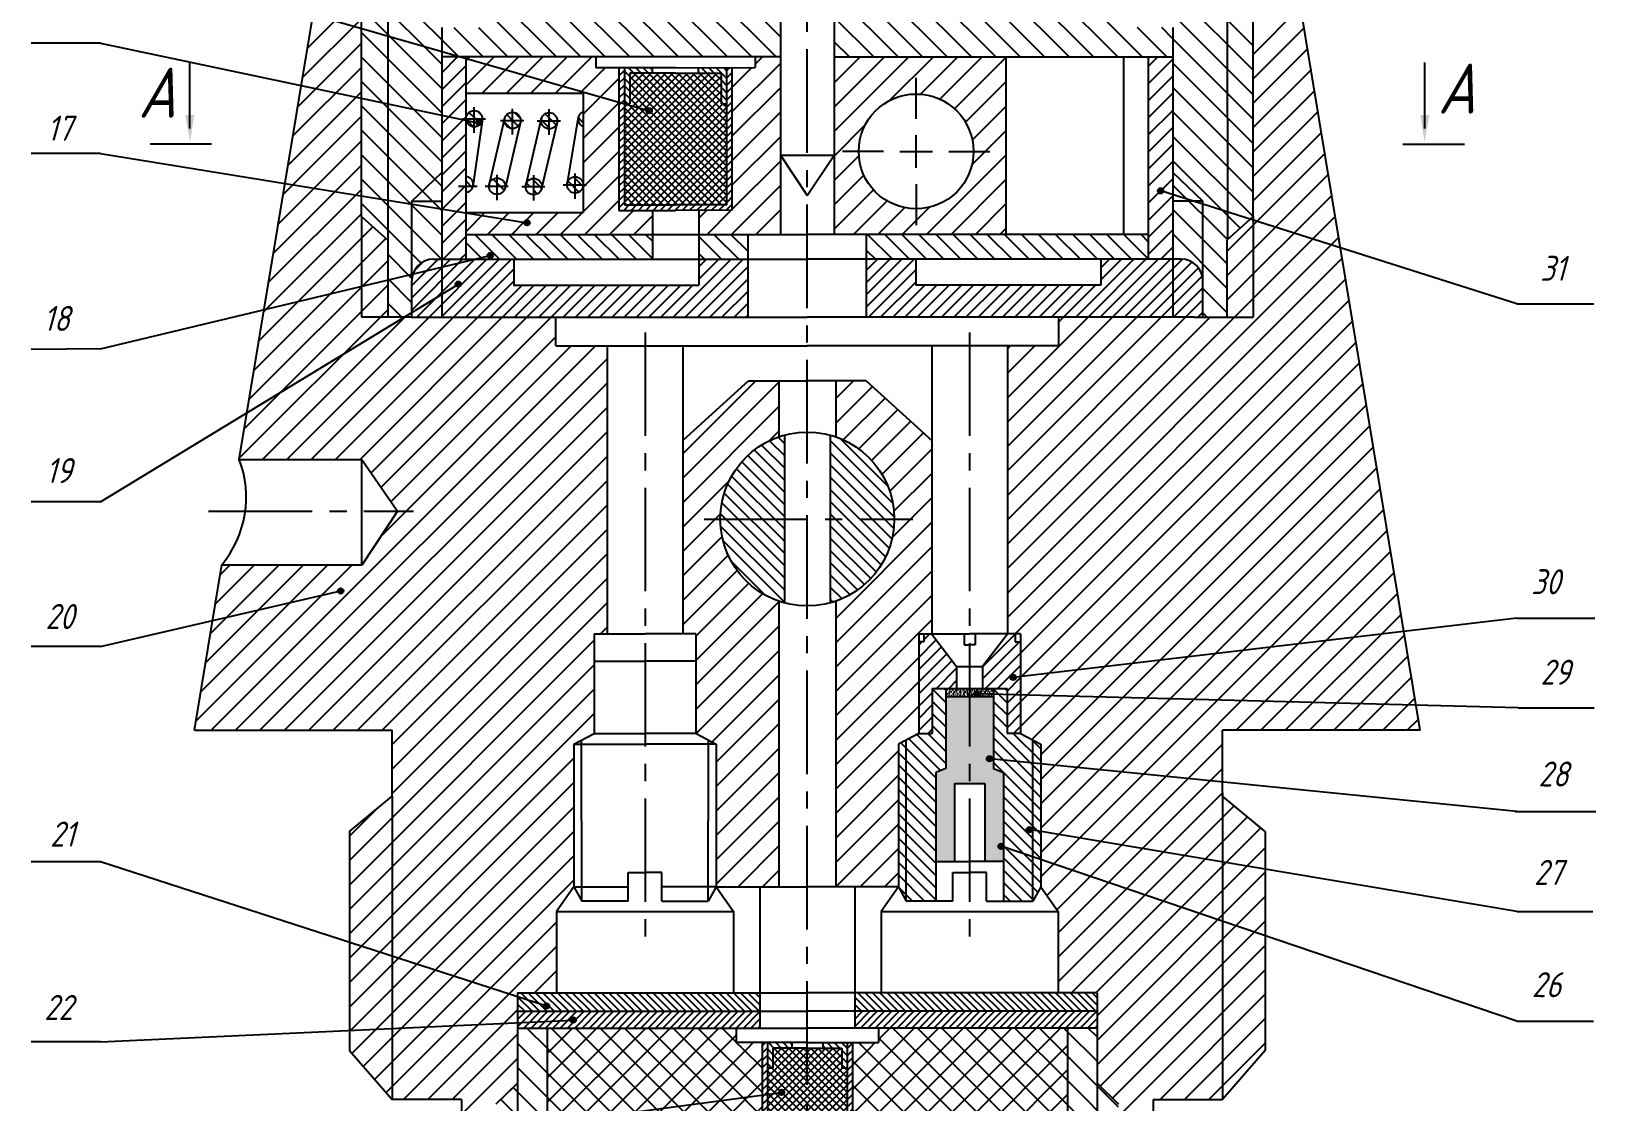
# Model space of a CAD drawing. Extents: x 8551 to 12754, y 3586 to 4451.
# Drawn here: x 8790.4 to 9078.2, y 3779.7 to 3976.6 of the extents above; entities that cross this region are included whole.
import ezdxf

# ---------------------------------------------------------------- set-up
doc = ezdxf.new("R2010")
doc.units = 0
doc.linetypes.add('CENTER2', pattern=[28.575, 19.05, -3.175, 3.175, -3.175])
doc.linetypes.add('HIDDEN2', pattern=[4.7625, 3.175, -1.5875])
for name, color, linetype in [('DUONGTAM', 3, 'CENTER2'), ('KHUAT', 2, 'HIDDEN2'), ('KICHTHUOC', 4, 'CONTINUOUS'), ('LIENDAM', 7, 'CONTINUOUS'), ('LIENMANH', 1, 'CONTINUOUS'), ('MATCAT', 5, 'CONTINUOUS'), ('NHAM_BE_MAT', 4, 'CONTINUOUS'), ('TEXT', 6, 'CONTINUOUS')]:
    doc.layers.add(name, color=color, linetype=linetype)
doc.styles.add('CKT', font='Vnsimple.shx', dxfattribs={"width": 0.8, "height": 5})
pattern_1 = [(135, (8551.2714, 3598.2263), (-0.6735192, -0.6735192), [])]
pattern_2 = [(45, (8551.2714, 3598.2263), (-0.6735192, 0.6735192), [])]
pattern_3 = [(45, (8551.2714, 3598.2263), (-0.6735192, 0.6735192), []), (135, (8551.2714, 3598.2263), (-0.6735192, -0.6735192), [])]
pattern_4 = [(45, (8551.2714, 3598.2263), (-1.122532, 1.122532), [])]
pattern_5 = [(135, (8551.2714, 3598.2263), (-2.245064, -2.245064), [])]
pattern_6 = [(135, (8551.2714, 3598.2263), (-1.122532, -1.122532), [])]

msp = doc.modelspace()

# ---------------------------------------------------------------- hatches: boundary and pattern name
at = {"layer": 'KHUAT', "linetype": 'ByBlock'}
h = msp.add_hatch(dxfattribs=at)
h.set_pattern_fill('ANSI31', color=3, scale=0.3, angle=90, style=0)
h.set_pattern_definition(pattern_1)
h.paths.add_polyline_path([(8924.44, 3799.72), (8879.87, 3799.72), (8879.87, 3796.33), (8924.44, 3796.33)])
h.paths.add_polyline_path([(8986.5, 3799.72), (8941.93, 3799.72), (8941.93, 3796.33), (8986.5, 3796.33)])
at = {"layer": 'KHUAT'}
h = msp.add_hatch(dxfattribs=at)
h.set_pattern_fill('ANSI31', color=256, scale=0.3, style=0)
h.set_pattern_definition(pattern_2)
h.paths.add_polyline_path([(8924.44, 3796.33), (8879.87, 3796.33), (8879.87, 3793.26), (8924.44, 3793.26)])
h.paths.add_polyline_path([(8986.5, 3796.33), (8941.93, 3796.33), (8941.93, 3793.26), (8986.5, 3793.26)])
at = {"layer": 'KHUAT', "linetype": 'ByBlock'}
h = msp.add_hatch(dxfattribs=at)
h.set_pattern_fill('ANSI37', color=4, style=0)
h.set_pattern_definition([(45, (8551.2714, 3598.2263), (-2.245064, 2.245064), []), (135, (8551.2714, 3598.2263), (-2.245064, -2.245064), [])])
h.paths.add_polyline_path([(8933.18, 3664.59), (8981.05, 3664.59), (8981.05, 3793.26), (8946.27, 3793.26), (8946.27, 3789.57), (8941.52, 3789.57), (8941.52, 3766.44), (8933.18, 3766.44)])
h.paths.add_polyline_path([(8933.18, 3766.44), (8924.85, 3766.44), (8924.85, 3789.57), (8920.1, 3789.57), (8920.1, 3793.26), (8885.32, 3793.26), (8885.32, 3664.59), (8933.18, 3664.59)])
at = {"layer": 'KICHTHUOC'}
h = msp.add_hatch(dxfattribs=at)
h.set_pattern_fill('ANSI31', color=256, scale=0.5, angle=90, style=0)
h.set_pattern_definition(pattern_6)
h.paths.add_polyline_path([(8937.41, 3902.32), (8937.41, 3886.89), (8949.18, 3886.89, 0.337886)])
h.paths.add_polyline_path([(8949.18, 3886.89), (8937.41, 3886.89), (8937.41, 3871.46, 0.337886)])
h.paths.add_polyline_path([(8928.96, 3886.89), (8917.18, 3886.89, 0.337886), (8928.96, 3871.46)])
h.paths.add_polyline_path([(8928.96, 3902.32, 0.337886), (8917.18, 3886.89), (8928.96, 3886.89)])
at = {"layer": 'LIENDAM'}
h = msp.add_hatch(dxfattribs=at)
h.set_pattern_fill('ANSI31', color=5, style=0)
h.set_pattern_definition([(45, (8551.2714, 3598.2263), (-2.245064, 2.245064), [])])
h.paths.add_polyline_path([(8904.68, 3943.67), (8898.54, 3943.67), (8898.54, 3963.55), (8870.4, 3971.51), (8870.4, 3965.22), (8891.97, 3965.22), (8891.97, 3943.28), (8870.4, 3943.28), (8870.4, 3943.12), (8881.13, 3941.45, -0.925633), (8882.12, 3941.38, -1.080342), (8881.13, 3941.45), (8870.4, 3943.12), (8870.4, 3939.24), (8904.68, 3939.24)])
h.paths.add_polyline_path([(8894.28, 3971.9), (8870.4, 3971.9), (8870.4, 3971.51), (8898.54, 3963.55), (8898.54, 3969.9), (8894.28, 3969.9)])
h.paths.add_polyline_path([(8928.23, 3971.9), (8923.58, 3971.9), (8923.58, 3969.93), (8919.38, 3969.93), (8919.38, 3943.69), (8913.24, 3943.68), (8913.24, 3939.24), (8928.23, 3939.24)])
h = msp.add_hatch(dxfattribs=at)
h.set_pattern_fill('ANSI31', color=5, scale=0.3, style=0)
h.set_pattern_definition(pattern_2)
h.paths.add_polyline_path([(8919.38, 3969.93), (8918.38, 3969.92), (8918.38, 3944.69), (8908.96, 3944.67), (8899.54, 3944.67), (8899.54, 3963.27), (8898.54, 3963.55), (8898.54, 3943.67), (8908.96, 3943.67), (8919.38, 3943.69)])
h.paths.add_polyline_path([(8898.54, 3963.55), (8899.54, 3963.27), (8899.54, 3969.9), (8898.54, 3969.9)], flags=17)
h = msp.add_hatch(dxfattribs=at)
h.set_pattern_fill('ANSI31', color=5, scale=0.3, angle=90, style=0)
h.set_pattern_definition(pattern_1)
h.paths.add_polyline_path([(8904.73, 3969.9), (8899.54, 3969.9), (8899.54, 3963.27), (8900.54, 3963.27), (8900.54, 3968.9), (8904.73, 3968.9)])
h.paths.add_polyline_path([(8918.38, 3969.92), (8913.16, 3969.91), (8913.16, 3968.91), (8917.38, 3968.92), (8917.38, 3963.27), (8918.38, 3963.27)])
h = msp.add_hatch(dxfattribs=at)
h.set_pattern_fill('ANSI37', color=3, scale=0.3, style=0)
h.set_pattern_definition(pattern_3)
h.paths.add_polyline_path([(8918.38, 3963.27), (8917.38, 3963.27), (8917.38, 3968.92), (8908.93, 3968.9), (8900.54, 3968.9), (8900.54, 3963.27), (8899.54, 3963.27), (8903.62, 3962.11, -0.870807), (8904.6, 3961.98, -1), (8903.6, 3961.98, -0.069057), (8903.62, 3962.11), (8899.54, 3963.27), (8899.54, 3944.67), (8908.96, 3944.67), (8918.38, 3944.69)])
for points in [[(8873.3, 3959.82, 1), (8872.3, 3959.82, 1)], [(8904.6, 3961.98, 1), (8903.6, 3961.98, 1)], [(8998.7, 3947.26, 1), (8997.7, 3947.26, 1)], [(8882.12, 3941.38, 1), (8881.12, 3941.38, 1)], [(8875.37, 3935.38, 1), (8874.37, 3935.38, 1)], [(8869.49, 3930.1, 1), (8868.49, 3930.1, 1)], [(8847.84, 3873.65, 1), (8846.84, 3873.65, 1)], [(8971.57, 3857.74, 1), (8970.57, 3857.74, 1)], [(8964.87, 3854.74, 1), (8963.87, 3854.74, 1)], [(8967.19, 3842.78, 1), (8966.19, 3842.78, 1)], [(8974.52, 3829.75, 1), (8973.52, 3829.75, 1)], [(8969.33, 3826.68, 1), (8968.33, 3826.68, 1)], [(8885.72, 3797.32, 1), (8884.72, 3797.32, 1)], [(8890.61, 3794.73, 1), (8889.61, 3794.73, 1)], [(8928.94, 3781.42, 1), (8927.94, 3781.42, 1)]]:
    msp.add_hatch(color=6, dxfattribs=at).paths.add_polyline_path(points)
h = msp.add_hatch(dxfattribs=at)
h.set_pattern_fill('ANSI31', color=5, scale=0.4, angle=90, style=0)
h.set_pattern_definition([(135, (8551.2714, 3598.2263), (-0.8980256, -0.8980256), [])])
h.paths.add_polyline_path([(8870.4, 3949.92), (8870.4, 3948.13), (8871.69, 3948.13, 0.437421)])
h.paths.add_polyline_path([(8871.69, 3948.13), (8870.4, 3948.13), (8870.4, 3946.94, 0.323136)])
h = msp.add_hatch(color=3, dxfattribs=at)
h.paths.add_polyline_path([(8956.8, 3840.25), (8956.8, 3823.87), (8960.24, 3823.87), (8960.24, 3838.21), (8963.04, 3838.21), (8963.04, 3854.24), (8958.66, 3854.24), (8958.66, 3848.29), (8958.66, 3840.98)])
h.paths.add_polyline_path([(8963.04, 3854.24), (8963.04, 3838.21), (8965.85, 3838.21), (8965.85, 3823.87), (8969.29, 3823.87), (8969.29, 3840.25), (8967.43, 3840.98), (8967.43, 3848.29), (8967.43, 3854.24)])
h = msp.add_hatch(dxfattribs=at)
h.set_pattern_fill('AR-SAND', color=256, scale=0.01, angle=90, style=0)
h.set_pattern_definition([(127.5, (8551.27137, 3598.2263), (-0.48941324, -0.0160003), [0, -0.38608, 0, -0.4318, 0, -0.41275]), (97.5, (8551.2714, 3598.2263), (-0.7168251, 0.4495233), [0, -0.20828, 0, -0.34798, 0, -0.13335]), (57.5, (8551.27137, 3597.9139), (-0.0014372, 0.79099237), [0, -0.127, 0, -0.4572, 0, -0.5969]), (47.5, (8551.2714, 3597.9139), (-0.2229293, 0.76355645), [0, -0.0635, 0, -0.29972, 0, -0.3429])])
h.paths.add_polyline_path([(8963.04, 3854.24), (8963.04, 3855.74), (8960.66, 3855.74), (8958.66, 3855.74), (8958.66, 3854.24)])
h.paths.add_polyline_path([(8963.04, 3854.24), (8967.43, 3854.24), (8967.43, 3855.74), (8963.04, 3855.74)])
h = msp.add_hatch(dxfattribs=at)
h.set_pattern_fill('ANSI31', color=3, angle=90, style=0)
h.set_pattern_definition(pattern_5)
h.paths.add_polyline_path([(8875.91, 3731.33), (8879.87, 3729.31), (8879.87, 3654.42), (8885.32, 3654.42), (8885.32, 3793.26), (8879.87, 3793.26), (8879.87, 3783.09), (8875.91, 3779.27)])
h.paths.add_polyline_path([(8981.05, 3654.42), (8986.5, 3654.42), (8986.5, 3729.31), (8990.46, 3731.33), (8990.46, 3779.27), (8986.5, 3783.09), (8986.5, 3793.26), (8981.05, 3793.26)])
h = msp.add_hatch(dxfattribs=at)
h.set_pattern_fill('ANSI31', color=5, scale=0.3, style=0)
h.set_pattern_definition(pattern_2)
h.paths.add_polyline_path([(8925.85, 3781.08), (8924.85, 3780.95), (8924.85, 3766.44), (8933.18, 3766.44), (8933.18, 3767.44), (8925.85, 3767.44)])
h.paths.add_polyline_path([(8925.85, 3790.57), (8924.85, 3790.57), (8924.85, 3780.95), (8925.85, 3781.08)])
h.paths.add_polyline_path([(8941.52, 3790.57), (8940.52, 3790.57), (8940.52, 3767.44), (8933.18, 3767.44), (8933.18, 3766.44), (8941.52, 3766.44)])
h = msp.add_hatch(dxfattribs=at)
h.set_pattern_fill('ANSI31', color=5, scale=0.3, angle=90, style=0)
h.set_pattern_definition(pattern_1)
h.paths.add_polyline_path([(8940.52, 3790.57), (8936.01, 3790.57), (8936.01, 3789.57), (8939.52, 3789.57), (8939.52, 3785.91), (8940.52, 3785.91)])
h.paths.add_polyline_path([(8930.36, 3790.57), (8925.85, 3790.57), (8925.85, 3785.91), (8926.85, 3785.91), (8926.85, 3789.57), (8930.36, 3789.57)])
h = msp.add_hatch(dxfattribs=at)
h.set_pattern_fill('ANSI37', color=3, scale=0.3, style=0)
h.set_pattern_definition(pattern_3)
h.paths.add_polyline_path([(8940.52, 3785.91), (8939.52, 3785.91), (8939.52, 3789.57), (8933.18, 3789.57), (8933.18, 3767.44), (8940.52, 3767.44)])
h.paths.add_polyline_path([(8933.18, 3789.57), (8926.85, 3789.57), (8926.85, 3785.91), (8925.85, 3785.91), (8925.85, 3781.08), (8927.95, 3781.36, -1.067571), (8928.94, 3781.42, -0.936706), (8927.95, 3781.36), (8925.85, 3781.08), (8925.85, 3767.44), (8933.18, 3767.44)])
at = {"layer": 'MATCAT'}
h = msp.add_hatch(dxfattribs=at)
h.set_pattern_fill('ANSI31', color=256, angle=90, style=0)
h.set_pattern_definition(pattern_5)
h.paths.add_polyline_path([(8962.18, 4067.03), (8945.9, 4067.03), (8945.9, 3990.94), (8938.14, 3990.94), (8938.14, 3971.9), (9000.44, 3971.9), (9000.44, 3977.29), (8990.36, 3977.29), (8990.36, 3991), (8962.18, 3991)])
h.paths.add_polyline_path([(8920.46, 4067.03), (8904.18, 4067.03), (8904.18, 3991), (8876, 3991), (8876, 3977.29), (8865.93, 3977.29), (8865.93, 3971.9), (8928.23, 3971.9), (8928.23, 3990.94), (8920.46, 3990.94)])
h = msp.add_hatch(dxfattribs=at)
h.set_pattern_fill('ANSI31', color=3, scale=0.7, angle=8e-15, style=0)
h.paths.add_polyline_path([(8995.97, 3934.68), (9000.44, 3934.68), (9000.44, 3971.9), (8995.97, 3971.9)])
h.paths.add_polyline_path([(8865.93, 3943.93), (8870.4, 3943.2), (8870.4, 3960.25), (8865.93, 3961.19)])
h.paths.add_polyline_path([(8870.4, 3971.64), (8869.48, 3971.9), (8865.93, 3971.9), (8865.93, 3961.19), (8870.4, 3960.25)])
h.paths.add_polyline_path([(8865.93, 3934.68), (8870.4, 3934.68), (8870.4, 3943.2), (8865.93, 3943.93)])
h = msp.add_hatch(dxfattribs=at)
h.set_pattern_fill('ANSI31', color=256, scale=0.7, angle=90, style=0)
h.paths.add_polyline_path([(8944.08, 3939.24), (8944.08, 3934.68), (8995.97, 3934.68), (8995.97, 3939.24)])
h.paths.add_polyline_path([(8913.24, 3939.24), (8913.24, 3934.68), (8922.29, 3934.68), (8922.29, 3939.24)])
h.paths.add_polyline_path([(8870.4, 3939.24), (8870.4, 3934.68), (8871.95, 3934.68), (8874.38, 3935.26, -0.058903), (8874.37, 3935.38, -1), (8875.37, 3935.38, -0.888748), (8874.38, 3935.26), (8871.95, 3934.68), (8904.69, 3934.68), (8904.68, 3939.24)])
h = msp.add_hatch(dxfattribs=at)
h.set_pattern_fill('ANSI31', color=256, scale=0.5, style=0)
h.set_pattern_definition(pattern_4)
h.paths.add_polyline_path([(8953.68, 3847.45), (8956.16, 3847.45), (8956.16, 3855.74), (8960.66, 3855.74), (8960.66, 3859.74), (8956.06, 3865.74), (8954.64, 3865.74), (8954.64, 3864.28), (8953.68, 3864.28)])
h.paths.add_polyline_path([(8972.41, 3864.28), (8971.44, 3864.28), (8971.44, 3865.74), (8970.03, 3865.74), (8965.43, 3859.74), (8965.43, 3855.74), (8969.93, 3855.74), (8969.93, 3847.45), (8972.41, 3847.45)])
h = msp.add_hatch(dxfattribs=at)
h.set_pattern_fill('ANSI31', color=256, scale=0.5, angle=90, style=0)
h.set_pattern_definition(pattern_6)
h.paths.add_polyline_path([(8956.8, 3840.25), (8958.66, 3840.98), (8958.66, 3848.29), (8958.66, 3855.74), (8956.16, 3855.74), (8956.16, 3847.45), (8953.68, 3847.45), (8949.94, 3845.45), (8949.94, 3819.23), (8951.4, 3816.61), (8956.8, 3816.61)])
h.paths.add_polyline_path([(8976.14, 3845.45), (8972.41, 3847.45), (8969.93, 3847.45), (8969.93, 3855.74), (8967.43, 3855.74), (8967.43, 3848.29), (8967.43, 3840.98), (8969.29, 3840.25), (8969.29, 3816.61), (8974.68, 3816.61), (8976.14, 3819.23)])
at = {"layer": 'NHAM_BE_MAT'}
h = msp.add_hatch(dxfattribs=at)
h.set_pattern_fill('ANSI31', color=256, scale=0.5, style=0)
h.set_pattern_definition(pattern_4)
h.paths.add_polyline_path([(8922.29, 3934.68), (8913.24, 3934.68), (8913.24, 3929.91), (8879.19, 3929.91), (8879.19, 3934.68), (8865.93, 3934.68), (8865.93, 3934.64), (8865.89, 3934.68), (8864.42, 3934.68, 0.414214), (8860.42, 3930.68), (8860.42, 3924.04), (8869.73, 3924.03), (8881.68, 3924.15), (8881.57, 3924.03), (8922.29, 3924.02)])
h.paths.add_polyline_path([(9005.95, 3930.68, 0.414214), (9001.95, 3934.68), (8987.18, 3934.68), (8987.18, 3929.91), (8953.13, 3929.91), (8953.13, 3934.68), (8944.08, 3934.68), (8944.08, 3924.02), (9004.37, 3924.02), (9005.95, 3924.02)])

# ---------------------------------------------------------------- linework, layer by layer
at = {"layer": 'DUONGTAM'}
for p, q in [((8933.18, 3639.94), (8933.18, 4360.17)), ((8953.2, 3960.51), (8953.2, 3968.07)), ((8869.7, 3960.53), (8873.97, 3960.53)), ((8871.91, 3957.96), (8871.91, 3962.64)), ((8876.76, 3960.22), (8881.04, 3960.22)), ((8878.96, 3957.65), (8878.96, 3962.33)), ((8885.7, 3957.58), (8885.7, 3962.26)), ((8883.5, 3960.14), (8887.77, 3960.14)), ((8953.2, 3951.51), (8953.2, 3957.51)), ((8947.2, 3954.51), (8939.64, 3954.51)), ((8950.2, 3954.51), (8956.2, 3954.51)), ((8959.2, 3954.51), (8966.76, 3954.51)), ((8876.11, 3945.55), (8876.11, 3950.23)), ((8882.85, 3945.48), (8882.85, 3950.16)), ((8890.47, 3945.79), (8890.47, 3950.47)), ((8869.04, 3948.13), (8872.47, 3948.13)), ((8873.91, 3948.11), (8878.18, 3948.11)), ((8880.65, 3948.04), (8884.92, 3948.04)), ((8888.27, 3948.36), (8892.55, 3948.36)), ((8953.2, 3948.51), (8953.2, 3940.95)), ((8903.33, 3921.22), (8903.33, 3808.09)), ((8963.04, 3921.22), (8963.04, 3808.09)), ((8823.05, 3888.35), (8860.75, 3888.35)), ((8914.22, 3886.89), (8952.6, 3886.89))]:
    msp.add_line(p, q, dxfattribs=at)
at = {"layer": 'DUONGTAM', "color": 0, "linetype": 'ByBlock'}
for p, q in [((8962.04, 3865.74), (8962.04, 3863.74)), ((8964.04, 3865.74), (8964.04, 3863.74))]:
    msp.add_line(p, q, dxfattribs=at)
at = {"layer": 'KHUAT', "color": 0, "linetype": 'ByBlock'}
for centre, start, end in [((8864.42, 3930.68), 90, 180), ((9001.95, 3930.68), 0, 90)]:
    msp.add_arc(centre, 4, start, end, dxfattribs=at)
at = {"layer": 'KICHTHUOC', "color": 6}
msp.add_line((9063.71, 3794.5), (8968.83, 3826.68), dxfattribs=at)
at = {"layer": 'LIENDAM'}
for p, q in [((8928.23, 4032.68), (8928.23, 3939.24)), ((8938.14, 4032.68), (8938.14, 3939.24)), ((9019.38, 4008.19), (9045.87, 3848.02)), ((8828.69, 3897.85), (8845.18, 3997.31)), ((8851.15, 3942.56), (8851.15, 3990.76)), ((9015.22, 3942.56), (9015.22, 3990.76)), ((8865.93, 3977.29), (8865.93, 3934.68)), ((9000.44, 3977.29), (9000.44, 3934.68)), ((8928.23, 3971.9), (8865.93, 3971.9)), ((8870.4, 3934.68), (8870.4, 3971.9)), ((8894.28, 3971.9), (8894.28, 3969.9)), ((8895.08, 3971.9), (8895.08, 3971.9)), ((8923.58, 3971.9), (8923.58, 3969.93)), ((8938.14, 3971.9), (9000.44, 3971.9)), ((8969.73, 3971.78), (8969.73, 3939.24)), ((8995.97, 3934.68), (8995.97, 3971.9)), ((8908.93, 3969.9), (8894.28, 3969.9)), ((8898.54, 3969.9), (8898.54, 3943.67)), ((8899.54, 3969.9), (8899.54, 3944.67)), ((8900.54, 3968.9), (8900.54, 3963.27)), ((8908.93, 3968.9), (8900.54, 3968.9)), ((8904.73, 3968.9), (8904.73, 3969.9)), ((8908.93, 3969.9), (8923.58, 3969.93)), ((8908.93, 3968.9), (8917.38, 3968.92)), ((8913.16, 3968.91), (8913.16, 3969.91)), ((8917.38, 3969.92), (8917.38, 3969.93)), ((8917.38, 3963.27), (8917.38, 3968.92)), ((8918.38, 3944.69), (8918.38, 3969.93)), ((8919.38, 3943.69), (8919.38, 3969.93)), ((8870.5, 3965.22), (8891.97, 3965.22)), ((8891.97, 3965.22), (8891.97, 3943.28)), ((8899.54, 3963.27), (8900.54, 3963.27)), ((8917.38, 3963.27), (8918.38, 3963.27)), ((8873.4, 3960.53), (8871.68, 3948.08)), ((8877.5, 3960.56), (8874.65, 3948.46)), ((8884.24, 3960.49), (8881.39, 3948.39)), ((8891.06, 3960.8), (8888.97, 3948.36)), ((8880.42, 3959.87), (8877.57, 3947.77)), ((8887.16, 3959.8), (8884.31, 3947.7)), ((8821.27, 3955.85), (8812.31, 3955.85)), ((8823.59, 3955.85), (8812.31, 3955.85)), ((9042.77, 3955.85), (9054.06, 3955.85)), ((8928.23, 3953.8), (8933.18, 3946.41)), ((8928.23, 3953.8), (8938.14, 3953.8)), ((8933.18, 3946.41), (8938.14, 3953.8)), ((8860.45, 3945.33), (8865.93, 3950.65)), ((9005.92, 3945.33), (9000.44, 3950.65)), ((8860.45, 3945.33), (8865.93, 3945.33)), ((8870.42, 3943.28), (8891.97, 3943.28)), ((8898.54, 3943.67), (8908.96, 3943.67)), ((8899.54, 3944.67), (8908.96, 3944.67)), ((8900.04, 3943.67), (8900.04, 3943.66)), ((8904.68, 3943.67), (8904.69, 3934.68)), ((8918.38, 3944.69), (8908.96, 3944.67)), ((8919.38, 3943.69), (8908.96, 3943.67)), ((8913.24, 3943.68), (8913.24, 3929.91)), ((8917.88, 3943.69), (8917.88, 3943.68)), ((9005.92, 3945.33), (9000.44, 3945.33)), ((8851.15, 3942.56), (8855.99, 3938.21)), ((9015.22, 3942.56), (9010.38, 3938.21)), ((8855.99, 3938.21), (8855.99, 3924.04)), ((8870.4, 3939.24), (8933.18, 3939.24)), ((8922.29, 3924.02), (8922.29, 3939.24)), ((8995.97, 3939.24), (8933.18, 3939.24)), ((8944.08, 3924.02), (8944.08, 3939.24)), ((9010.38, 3938.21), (9010.38, 3924.04)), ((8864.42, 3934.68), (8933.18, 3934.68)), ((8879.19, 3934.68), (8879.19, 3929.91)), ((9001.95, 3934.68), (8933.18, 3934.68)), ((8953.13, 3934.68), (8953.13, 3929.91)), ((8987.18, 3934.68), (8987.18, 3929.91)), ((8860.42, 3924.04), (8860.42, 3930.68)), ((8879.14, 3929.91), (8913.24, 3929.91)), ((8905.2, 3929.91), (8905.2, 3929.9)), ((8987.18, 3929.91), (8953.13, 3929.91)), ((8961.17, 3929.91), (8961.17, 3929.9)), ((9005.95, 3924.04), (9005.95, 3930.68)), ((9063.71, 3926.47), (9077.88, 3926.47)), ((8860.42, 3924.04), (8851.15, 3924.04)), ((8860.42, 3924.04), (8933.18, 3924.02)), ((8886.9, 3918.75), (8886.9, 3924.02)), ((9004.37, 3924.02), (8933.18, 3924.02)), ((8979.47, 3918.75), (8979.47, 3924.02)), ((9004.37, 3924.02), (9015.22, 3924.05)), ((8886.9, 3918.75), (8933.18, 3918.75)), ((8896.36, 3918.75), (8896.36, 3865.7)), ((8910.29, 3918.75), (8910.29, 3865.7)), ((8979.47, 3918.75), (8933.18, 3918.75)), ((8956.08, 3918.75), (8956.08, 3865.7)), ((8970, 3918.75), (8970, 3865.7)), ((8922.34, 3912.31), (8910.29, 3901.35)), ((8922.34, 3912.31), (8933.18, 3912.31)), ((8927.96, 3912.31), (8927.96, 3902.02)), ((8944.03, 3912.31), (8933.18, 3912.31)), ((8938.41, 3912.25), (8938.41, 3902.02)), ((8944.03, 3912.31), (8956.08, 3901.35)), ((8928.96, 3902.32), (8928.96, 3871.46)), ((8937.41, 3902.32), (8937.41, 3871.46)), ((8828.69, 3897.85), (8851.25, 3897.85)), ((8851.25, 3897.85), (8857.82, 3888.35)), ((8851.25, 3878.4), (8851.25, 3897.85)), ((8857.82, 3888.35), (8851.25, 3878.4)), ((8820.42, 3848.02), (8825.47, 3878.47)), ((8851.25, 3878.4), (8825.46, 3878.4)), ((8927.96, 3871.77), (8927.96, 3819.23)), ((8938.41, 3871.77), (8938.41, 3819.23)), ((9063.71, 3868.66), (9078.07, 3868.66)), ((8893.96, 3865.74), (8893.96, 3847.45)), ((8893.96, 3865.74), (8903.33, 3865.74)), ((8912.69, 3865.74), (8903.33, 3865.74)), ((8912.69, 3865.74), (8912.69, 3847.39)), ((8953.68, 3865.74), (8963.04, 3865.74)), ((8953.68, 3865.74), (8953.68, 3847.45)), ((8954.64, 3865.74), (8954.64, 3864.28)), ((8956.08, 3865.7), (8960.66, 3859.74)), ((8972.41, 3865.74), (8963.04, 3865.74)), ((8970, 3865.7), (8965.43, 3859.74)), ((8971.44, 3865.74), (8971.44, 3864.28)), ((8972.41, 3865.74), (8972.41, 3847.45)), ((8954.64, 3864.28), (8953.68, 3864.28)), ((8962.04, 3863.74), (8963.04, 3863.74)), ((8964.04, 3863.74), (8963.04, 3863.74)), ((8971.44, 3864.28), (8972.41, 3864.28)), ((8893.96, 3860.74), (8903.33, 3860.74)), ((8912.69, 3860.74), (8903.33, 3860.74)), ((8960.66, 3859.74), (8965.43, 3859.74)), ((8960.66, 3859.74), (8960.66, 3855.74)), ((8965.43, 3859.74), (8965.43, 3855.74)), ((8956.16, 3855.74), (8956.16, 3847.45)), ((8956.16, 3855.74), (8960.66, 3855.74)), ((8958.66, 3855.74), (8958.66, 3848.29)), ((8958.66, 3854.24), (8967.43, 3854.24)), ((8960.66, 3855.74), (8969.93, 3855.74)), ((8967.43, 3855.74), (8967.43, 3848.29)), ((8969.93, 3855.74), (8969.93, 3847.45)), ((9063.99, 3852.18), (9077.97, 3852.18)), ((8820.42, 3848.02), (8856.8, 3848.02)), ((8856.8, 3835.91), (8856.8, 3848.02)), ((8958.66, 3848.29), (8958.66, 3840.98)), ((8967.43, 3848.29), (8967.43, 3840.98)), ((9045.94, 3848.02), (9009.56, 3848.02)), ((9009.56, 3835.91), (9009.56, 3848.02)), ((8890.23, 3845.45), (8893.96, 3847.45)), ((8890.23, 3845.45), (8890.23, 3819.23)), ((8890.23, 3845.45), (8903.33, 3845.45)), ((8893.96, 3847.45), (8903.33, 3847.45)), ((8893.96, 3845.45), (8893.96, 3845.35)), ((8912.75, 3847.45), (8903.33, 3847.45)), ((8916.43, 3845.45), (8903.33, 3845.45)), ((8912.69, 3845.45), (8912.69, 3845.35)), ((8912.75, 3847.45), (8916.43, 3845.45)), ((8916.43, 3845.45), (8916.43, 3819.23)), ((8953.68, 3847.45), (8949.94, 3845.45)), ((8949.94, 3845.45), (8949.94, 3819.23)), ((8953.68, 3847.45), (8956.16, 3847.45)), ((8972.41, 3847.45), (8969.93, 3847.45)), ((8972.41, 3847.45), (8976.14, 3845.45)), ((8976.14, 3845.45), (8976.14, 3819.23)), ((8958.66, 3840.98), (8956.8, 3840.25)), ((8956.8, 3840.25), (8956.8, 3816.61)), ((8967.43, 3840.98), (8969.29, 3840.25)), ((8969.29, 3840.25), (8969.29, 3816.61)), ((8960.24, 3838.21), (8960.24, 3823.87)), ((8960.24, 3838.21), (8965.85, 3838.21)), ((8965.85, 3838.21), (8965.85, 3823.87)), ((8848.94, 3829.43), (8856.8, 3835.91)), ((9017.43, 3829.43), (9009.56, 3835.91)), ((9063.43, 3833.1), (9078.23, 3833.1)), ((8848.94, 3829.43), (8848.94, 3789.12)), ((9017.43, 3829.43), (9017.43, 3789.12)), ((8790.42, 3823.89), (8803.18, 3823.89)), ((8956.8, 3823.87), (8963.04, 3823.87)), ((8969.29, 3823.87), (8963.04, 3823.87)), ((8890.23, 3819.23), (8887.03, 3814.72)), ((8890.23, 3819.23), (8891.68, 3816.61)), ((8890.23, 3819.23), (8900.23, 3819.23)), ((8900.23, 3816.61), (8900.23, 3821.87)), ((8900.23, 3821.87), (8903.33, 3821.87)), ((8906.42, 3821.87), (8903.33, 3821.87)), ((8906.42, 3816.61), (8906.42, 3821.87)), ((8916.43, 3819.23), (8906.42, 3819.24)), ((8916.43, 3819.23), (8914.97, 3816.61)), ((8916.43, 3819.23), (8933.18, 3819.23)), ((8916.43, 3819.23), (8919.62, 3814.72)), ((8924.44, 3819.23), (8924.44, 3793.26)), ((8949.94, 3819.23), (8933.18, 3819.23)), ((8941.93, 3819.23), (8941.93, 3793.26)), ((8949.94, 3819.23), (8946.75, 3814.72)), ((8949.94, 3819.23), (8951.4, 3816.61)), ((8959.95, 3816.61), (8959.95, 3821.87)), ((8959.95, 3821.87), (8963.04, 3821.87)), ((8966.14, 3821.87), (8963.04, 3821.87)), ((8966.14, 3816.61), (8966.14, 3821.87)), ((8976.14, 3819.23), (8974.68, 3816.61)), ((8976.14, 3819.23), (8979.34, 3814.72)), ((8900.23, 3816.61), (8891.68, 3816.61)), ((8906.42, 3816.61), (8914.97, 3816.61)), ((8959.95, 3816.61), (8951.4, 3816.61)), ((8966.14, 3816.61), (8974.68, 3816.61)), ((8887.03, 3814.72), (8887.03, 3799.72)), ((8887.03, 3814.72), (8919.62, 3814.72)), ((8919.62, 3814.72), (8919.62, 3799.72)), ((8946.75, 3814.72), (8946.75, 3799.72)), ((8946.75, 3814.72), (8979.34, 3814.72)), ((8979.34, 3814.72), (8979.34, 3799.72)), ((9063.71, 3814.7), (9077.72, 3814.7)), ((8879.87, 3799.72), (8879.87, 3783.09)), ((8879.87, 3799.72), (8933.18, 3799.72)), ((8986.5, 3799.72), (8933.18, 3799.72)), ((8986.5, 3799.72), (8986.5, 3783.09)), ((8879.87, 3796.33), (8933.18, 3796.33)), ((8986.5, 3796.33), (8933.18, 3796.33)), ((9063.71, 3794.5), (9077.84, 3794.5)), ((8879.87, 3793.26), (8933.18, 3793.26)), ((8885.32, 3793.26), (8885.32, 3660.93)), ((8920.1, 3793.26), (8920.1, 3790.57)), ((8933.18, 3790.57), (8920.1, 3790.57)), ((8924.85, 3790.57), (8924.85, 3766.44)), ((8925.85, 3790.57), (8925.85, 3767.44)), ((8930.36, 3790.57), (8930.36, 3789.57)), ((8986.5, 3793.26), (8933.18, 3793.26)), ((8933.18, 3790.57), (8946.27, 3790.57)), ((8936.01, 3790.57), (8936.01, 3789.57)), ((8940.52, 3790.57), (8940.52, 3767.44)), ((8941.52, 3790.57), (8941.52, 3766.44)), ((8946.27, 3793.26), (8946.27, 3790.57)), ((8981.05, 3793.26), (8981.05, 3660.93)), ((8848.94, 3789.12), (8856.8, 3780.13)), ((8926.85, 3789.57), (8926.85, 3785.91)), ((8933.18, 3789.57), (8926.85, 3789.57)), ((8933.18, 3789.57), (8939.52, 3789.57)), ((8939.52, 3789.57), (8939.52, 3785.91)), ((9017.43, 3789.12), (9009.56, 3780.13)), ((8925.85, 3785.91), (8926.85, 3785.91)), ((8939.52, 3785.91), (8940.52, 3785.91)), ((8879.87, 3783.09), (8875.91, 3779.27)), ((8986.5, 3783.09), (8990.46, 3779.27)), ((8869.56, 3780.13), (8856.8, 3780.13)), ((8869.56, 3780.13), (8869.56, 3729.31)), ((8996.81, 3780.13), (9009.56, 3780.13)), ((8996.81, 3780.13), (8996.81, 3729.31))]:
    msp.add_line(p, q, dxfattribs=at)
at = {"layer": 'LIENDAM', "linetype": 'ByBlock'}
msp.add_line((8991.36, 3971.9), (8991.36, 3939.24), dxfattribs=at)
at = {"layer": 'LIENDAM', "color": 0}
for p, q in [((8819.61, 3958.73), (8819.61, 3970.84)), ((8819.61, 3958.73), (8819.61, 3970.84)), ((9046.76, 3958.73), (9046.76, 3970.84))]:
    msp.add_line(p, q, dxfattribs=at)
at = {"layer": 'LIENDAM', "color": 5}
for p, q in [((8871.79, 3959.03), (8870.58, 3960.24)), ((8871.9, 3960.72), (8870.94, 3961.68)), ((8872.09, 3960.53), (8871.9, 3960.72)), ((8872.45, 3960.17), (8872.09, 3960.53)), ((8873.26, 3961.16), (8872.53, 3961.89)), ((8878.96, 3960.22), (8877.9, 3961.28)), ((8878.97, 3960.22), (8878.96, 3960.22)), ((8880.02, 3959.16), (8878.97, 3960.22)), ((8880.42, 3960.56), (8879.3, 3961.68)), ((8884.43, 3960.14), (8884.21, 3960.36)), ((8885.7, 3960.67), (8884.93, 3961.43)), ((8886.22, 3960.14), (8885.7, 3960.67)), ((8891.97, 3959.78), (8891.04, 3960.72)), ((8891.97, 3961.58), (8891.78, 3961.77)), ((8878.63, 3958.75), (8877.5, 3959.89)), ((8885.7, 3958.87), (8884.43, 3960.14)), ((8885.91, 3958.66), (8885.7, 3958.87)), ((8886.99, 3959.38), (8886.22, 3960.14)), ((8876.11, 3948.7), (8875.38, 3949.43)), ((8876.7, 3948.11), (8876.11, 3948.7)), ((8882.16, 3948.04), (8881.5, 3948.7)), ((8882.85, 3949.15), (8882.5, 3949.5)), ((8883.95, 3948.04), (8882.85, 3949.15)), ((8889.84, 3948.36), (8889.14, 3949.05)), ((8890.47, 3949.52), (8890.16, 3949.83)), ((8891.63, 3948.36), (8890.47, 3949.52)), ((8874.9, 3948.11), (8874.63, 3948.38)), ((8876.38, 3946.64), (8876.11, 3946.91)), ((8877.42, 3947.39), (8876.7, 3948.11)), ((8883.51, 3946.7), (8882.85, 3947.36)), ((8884.3, 3947.69), (8883.95, 3948.04)), ((8890.47, 3947.72), (8889.84, 3948.36)), ((8891.17, 3947.03), (8890.47, 3947.72)), ((8891.94, 3948.05), (8891.63, 3948.36))]:
    msp.add_line(p, q, dxfattribs=at)
at = {"layer": 'LIENDAM', "color": 1}
for p, q in [((8971.2, 3865.78), (8971.2, 3865.78)), ((8891.68, 3816.61), (8891.64, 3846.21)), ((8914.97, 3816.61), (8915, 3846.23))]:
    msp.add_line(p, q, dxfattribs=at)
at = {"layer": 'LIENDAM', "color": 4}
for p, q in [((8921.19, 3789.57), (8920.1, 3790.57)), ((8922.22, 3789.57), (8923.22, 3790.57)), ((8943.64, 3789.57), (8942.63, 3790.57)), ((8944.67, 3789.57), (8945.67, 3790.57))]:
    msp.add_line(p, q, dxfattribs=at)
at = {"layer": 'LIENDAM', "color": 0}
msp.add_circle((8953.2, 3954.51), 10.56, dxfattribs=at)
at = {"layer": 'LIENDAM'}
for centre, radius in [((8871.9, 3960.53), 1.5), ((8878.96, 3960.22), 1.5), ((8885.7, 3960.14), 1.5), ((8876.11, 3948.11), 1.5), ((8882.85, 3948.04), 1.5), ((8890.47, 3948.36), 1.5), ((8933.18, 3886.89), 16)]:
    msp.add_circle(centre, radius, dxfattribs=at)
at = {"layer": 'LIENDAM', "color": 6}
for centre in [(8872.8, 3959.82), (8904.1, 3961.98), (8998.2, 3947.26), (8881.62, 3941.38), (8874.87, 3935.38), (8868.99, 3930.1), (8847.34, 3873.65), (8971.07, 3857.74), (8964.37, 3854.74), (8966.69, 3842.78), (8974.02, 3829.75), (8968.83, 3826.68), (8885.22, 3797.32), (8890.11, 3794.73), (8928.44, 3781.42)]:
    msp.add_circle(centre, 0.5, dxfattribs=at)
at = {"layer": 'LIENDAM'}
for centre, radius, start, end in [((8892.52, 3960.46), 1.5, 111.2276, 248.7724), ((8870.22, 3948.43), 1.5, 276.9338, 83.0662), ((8810.45, 3890.92), 19.51, 320.3558, 20.8139)]:
    msp.add_arc(centre, radius, start, end, dxfattribs=at)
at = {"layer": 'LIENMANH'}
for p, q in [((8855.99, 3996.45), (8855.99, 3938.21)), ((9010.38, 3996.45), (9010.46, 3938.28)), ((8860.45, 3931.14), (8860.45, 3945.33)), ((9005.92, 3931.14), (9005.92, 3945.33)), ((8851.15, 3942.56), (8851.15, 3924.04)), ((9015.22, 3942.56), (9015.22, 3924.05)), ((8865.93, 3934.68), (8865.93, 3924.02)), ((9000.44, 3934.68), (9000.44, 3924.02)), ((8951.4, 3816.61), (8951.4, 3846.23)), ((8974.68, 3816.61), (8974.68, 3846.23)), ((9009.56, 3836.5), (9009.56, 3780.13)), ((8856.8, 3835.91), (8856.8, 3780.13)), ((8879.87, 3783.09), (8879.87, 3729.31)), ((8986.5, 3783.09), (8986.5, 3729.31))]:
    msp.add_line(p, q, dxfattribs=at)
at = {"layer": 'MATCAT', "color": 5, "linetype": 'ByBlock'}
for p, q in [((9015.22, 3973.93), (8982.66, 4006.49)), ((9015.22, 3969.44), (8982.66, 4002)), ((8865.93, 3975.05), (8851.15, 3989.83)), ((9015.22, 3964.95), (8990.36, 3989.81)), ((8865.93, 3970.56), (8851.15, 3985.34)), ((8865.93, 3966.07), (8851.15, 3980.85)), ((8865.93, 3961.58), (8851.15, 3976.36)), ((9015.22, 3960.46), (9000.44, 3975.24)), ((8865.93, 3957.09), (8851.15, 3971.87)), ((9015.22, 3955.97), (9000.44, 3970.75)), ((8865.93, 3952.6), (8851.15, 3967.38)), ((9015.22, 3951.48), (9000.44, 3966.26)), ((8865.93, 3948.11), (8851.15, 3962.89)), ((9015.22, 3946.99), (9000.44, 3961.77)), ((8865.93, 3943.62), (8851.15, 3958.4)), ((9015.19, 3942.53), (9000.44, 3957.28)), ((8865.93, 3939.13), (8851.15, 3953.91)), ((9012.82, 3940.41), (9000.44, 3952.79)), ((8865.89, 3934.68), (8851.15, 3949.42)), ((9010.46, 3938.28), (9000.44, 3948.3)), ((8862.12, 3933.95), (8851.15, 3944.93)), ((9010.38, 3933.87), (9000.44, 3943.81)), ((9010.38, 3929.38), (9000.44, 3939.32)), ((8860.45, 3931.14), (8855.99, 3935.6)), ((9000.59, 3934.68), (9000.44, 3934.83)), ((8860.42, 3926.67), (8855.99, 3931.11)), ((9010.38, 3924.89), (9005.95, 3929.32)), ((8858.57, 3924.04), (8855.99, 3926.61)), ((9006.75, 3924.03), (9005.95, 3924.83))]:
    msp.add_line(p, q, dxfattribs=at)
at = {"layer": 'MATCAT', "linetype": 'Continuous'}
for p, q in [((8841.23, 3973.5), (8851.15, 3983.42)), ((9015.22, 3972.37), (9023.88, 3981.03)), ((8840.34, 3968.12), (8851.15, 3978.93)), ((9015.22, 3967.88), (9024.51, 3977.18)), ((8839.45, 3962.73), (8851.15, 3974.44)), ((9015.22, 3963.39), (9025.15, 3973.32)), ((8838.55, 3957.35), (8851.15, 3969.95)), ((9015.22, 3958.9), (9025.79, 3969.47)), ((8837.66, 3951.97), (8851.15, 3965.46)), ((9015.22, 3954.41), (9026.42, 3965.62)), ((8836.77, 3946.59), (8851.15, 3960.97)), ((9015.22, 3949.92), (9027.06, 3961.76)), ((9015.22, 3945.43), (9027.7, 3957.91)), ((8835.88, 3941.2), (8851.15, 3956.48)), ((8834.98, 3935.82), (8851.15, 3951.99)), ((9010.38, 3936.1), (9028.34, 3954.06)), ((9010.38, 3931.61), (9028.97, 3950.2)), ((8834.09, 3930.44), (8851.15, 3947.5)), ((9010.38, 3927.12), (9029.61, 3946.35)), ((8833.2, 3925.05), (8851.15, 3943.01)), ((8832.31, 3919.67), (8853.28, 3940.65)), ((8970, 3882.26), (9030.25, 3942.5)), ((8831.41, 3914.29), (8855.65, 3938.52)), ((8970, 3877.77), (9030.89, 3938.65)), ((8830.52, 3908.91), (8855.99, 3934.38)), ((8970, 3873.28), (9031.52, 3934.79)), ((8829.63, 3903.52), (8855.99, 3929.89)), ((8970, 3868.79), (9032.16, 3930.94)), ((8971.44, 3865.74), (9032.8, 3927.09)), ((8828.74, 3898.14), (8855.99, 3925.4)), ((8832.94, 3897.85), (8859.12, 3924.04)), ((8837.43, 3897.85), (8863.6, 3924.02)), ((8841.92, 3897.85), (8868.09, 3924.02)), ((8846.41, 3897.85), (8872.58, 3924.02)), ((8850.9, 3897.85), (8877.07, 3924.02)), ((8852.94, 3895.41), (8881.56, 3924.02)), ((8854.78, 3892.75), (8886.05, 3924.02)), ((8970, 3886.75), (9007.3, 3924.04)), ((8970, 3891.24), (9002.79, 3924.02)), ((8970, 3895.73), (8998.3, 3924.02)), ((8970, 3900.22), (8993.81, 3924.02)), ((8970, 3904.71), (8989.32, 3924.02)), ((8970, 3909.2), (8984.83, 3924.02)), ((8972.41, 3862.21), (9033.43, 3923.23)), ((8979.47, 3923.15), (8980.34, 3924.02)), ((8856.61, 3890.1), (8886.9, 3920.39)), ((8823.51, 3848.02), (8894.24, 3918.75)), ((8854.82, 3883.82), (8889.75, 3918.75)), ((8970, 3913.69), (8975.06, 3918.75)), ((8970, 3918.18), (8970.57, 3918.75)), ((8972.41, 3857.72), (9034.07, 3919.38)), ((8828, 3848.02), (8896.36, 3916.38)), ((8972.41, 3853.23), (9034.71, 3915.53)), ((8832.49, 3848.02), (8896.36, 3911.89)), ((8972.41, 3848.74), (9035.35, 3911.68)), ((8836.98, 3848.02), (8896.36, 3907.4)), ((8974.5, 3846.34), (9035.98, 3907.82)), ((8841.47, 3848.02), (8896.36, 3902.91)), ((8976.14, 3843.49), (9036.62, 3903.97)), ((8976.14, 3839), (9037.26, 3900.12)), ((8845.97, 3848.02), (8896.36, 3898.42)), ((8976.14, 3834.51), (9037.89, 3896.26)), ((8850.46, 3848.02), (8896.36, 3893.93)), ((8976.14, 3830.02), (9038.53, 3892.41)), ((8854.95, 3848.02), (8896.36, 3889.44)), ((8976.14, 3825.53), (9039.17, 3888.56)), ((8856.8, 3845.39), (8896.36, 3884.95)), ((8976.14, 3821.04), (9039.81, 3884.7)), ((8856.8, 3840.9), (8896.36, 3880.46)), ((8977.25, 3817.66), (9040.44, 3880.85)), ((8820.7, 3849.7), (8849.41, 3878.4)), ((8821.59, 3855.08), (8844.92, 3878.4)), ((8822.49, 3860.46), (8840.43, 3878.4)), ((8823.38, 3865.84), (8835.94, 3878.4)), ((8824.27, 3871.23), (8831.45, 3878.4)), ((8825.17, 3876.61), (8826.96, 3878.4)), ((9012.1, 3848.02), (9041.08, 3877)), ((8856.8, 3836.41), (8896.36, 3875.97)), ((8848.94, 3824.05), (8896.36, 3871.48)), ((9016.59, 3848.02), (9041.72, 3873.15)), ((9021.08, 3848.02), (9042.35, 3869.29)), ((8895.11, 3865.74), (8896.36, 3866.99)), ((9025.57, 3848.02), (9042.99, 3865.44)), ((8848.94, 3819.56), (8893.96, 3864.58)), ((8848.94, 3815.07), (8893.96, 3860.09)), ((9030.06, 3848.02), (9043.63, 3861.59)), ((9034.55, 3848.02), (9044.27, 3857.73)), ((8848.94, 3810.58), (8893.96, 3855.6)), ((9039.04, 3848.02), (9044.9, 3853.88)), ((8848.94, 3806.09), (8893.96, 3851.11)), ((9043.53, 3848.02), (9045.54, 3850.03)), ((8979.12, 3815.03), (9009.56, 3845.48)), ((8848.94, 3801.6), (8890.23, 3842.89)), ((8979.34, 3810.76), (9009.56, 3840.99)), ((8848.94, 3797.11), (8890.23, 3838.4)), ((8979.34, 3806.27), (9009.56, 3836.5)), ((8848.94, 3792.62), (8890.23, 3833.91)), ((8848.94, 3828.54), (8853.99, 3833.59)), ((8979.34, 3801.78), (9011.7, 3834.15)), ((8981.76, 3799.72), (9014.16, 3832.12)), ((8849.4, 3788.59), (8890.23, 3829.42)), ((8986.25, 3799.72), (9016.62, 3830.09)), ((8851.5, 3786.2), (8890.23, 3824.93)), ((8986.5, 3795.48), (9017.43, 3826.41)), ((8853.59, 3783.8), (8890.23, 3820.44)), ((8986.5, 3790.99), (9017.43, 3821.92)), ((8986.5, 3786.5), (9017.43, 3817.43)), ((8855.69, 3781.41), (8887.03, 3812.75)), ((8987.05, 3782.56), (9017.43, 3812.94)), ((8858.9, 3780.13), (8887.03, 3808.26)), ((8989.34, 3780.35), (9017.43, 3808.45)), ((8882.98, 3799.72), (8887.03, 3803.77)), ((8990.46, 3776.99), (9017.43, 3803.96)), ((8998.1, 3780.13), (9017.43, 3799.47)), ((8863.39, 3780.13), (8879.87, 3796.61)), ((9002.59, 3780.13), (9017.43, 3794.98)), ((8867.88, 3780.13), (8879.87, 3792.12)), ((9007.08, 3780.13), (9017.43, 3790.49)), ((8869.56, 3777.32), (8879.87, 3787.63)), ((8878.44, 3781.71), (8879.87, 3783.14))]:
    msp.add_line(p, q, dxfattribs=at)
at = {"layer": 'MATCAT'}
for p, q in [((8938.14, 3958.15), (8951.89, 3971.9)), ((8938.14, 3962.64), (8947.4, 3971.9)), ((8938.14, 3967.13), (8942.91, 3971.9)), ((8938.14, 3971.62), (8938.42, 3971.9)), ((8948.39, 3963.92), (8956.38, 3971.9)), ((8954.01, 3965.04), (8960.87, 3971.9)), ((8957.58, 3964.12), (8965.36, 3971.9)), ((8960.29, 3962.34), (8969.73, 3971.78)), ((8962.3, 3959.87), (8969.73, 3967.29)), ((8963.55, 3956.62), (8969.73, 3962.8)), ((8938.14, 3953.66), (8943.79, 3959.32)), ((8963.47, 3952.05), (8969.73, 3958.31)), ((8938.14, 3949.17), (8942.67, 3953.7)), ((8955.14, 3939.24), (8969.73, 3953.82)), ((8938.14, 3944.68), (8943.59, 3950.13)), ((8959.64, 3939.24), (8969.73, 3949.33)), ((8938.14, 3940.19), (8945.37, 3947.42)), ((8941.67, 3939.24), (8947.85, 3945.41)), ((8946.16, 3939.24), (8951.09, 3944.16)), ((8950.65, 3939.24), (8955.66, 3944.24)), ((8964.13, 3939.24), (8969.73, 3944.84)), ((8968.62, 3939.24), (8969.73, 3940.35))]:
    msp.add_line(p, q, dxfattribs=at)
at = {"layer": 'MATCAT', "color": 6}
for p, q in [((9063.71, 3926.47), (8998.2, 3947.26)), ((9063.71, 3868.66), (8971.07, 3857.74)), ((9063.99, 3852.18), (8964.37, 3854.74)), ((9063.71, 3833.1), (8966.26, 3842.82)), ((9063.71, 3814.7), (8974.02, 3829.75))]:
    msp.add_line(p, q, dxfattribs=at)
at = {"layer": 'MATCAT', "color": 4}
for p, q in [((8910.29, 3898.87), (8923.72, 3912.3)), ((8910.29, 3894.38), (8927.96, 3912.05)), ((8938.41, 3909.03), (8941.69, 3912.31)), ((8938.41, 3904.54), (8945.16, 3911.29)), ((8939.81, 3901.46), (8947.51, 3909.15)), ((8910.29, 3889.89), (8927.96, 3907.56)), ((8942.64, 3899.8), (8949.86, 3907.01)), ((8926.15, 3901.27), (8927.96, 3903.07)), ((8945.01, 3897.67), (8952.21, 3904.87)), ((8946.92, 3895.09), (8954.56, 3902.73)), ((8948.34, 3892.02), (8956.08, 3899.76)), ((8949.12, 3888.31), (8956.08, 3895.27)), ((8910.29, 3885.4), (8918.81, 3893.92)), ((8948.83, 3883.53), (8956.08, 3890.78)), ((8910.29, 3880.91), (8917.21, 3887.83)), ((8938.41, 3868.62), (8956.08, 3886.29)), ((8910.29, 3876.42), (8917.52, 3883.65)), ((8910.29, 3871.93), (8918.62, 3880.26)), ((8938.41, 3864.13), (8956.08, 3881.8)), ((8910.29, 3867.44), (8920.28, 3877.43)), ((8938.41, 3859.64), (8956.08, 3877.31)), ((8912.69, 3865.35), (8922.41, 3875.07)), ((8912.69, 3860.86), (8924.98, 3873.16)), ((8912.69, 3856.37), (8927.96, 3871.64)), ((8938.41, 3855.15), (8956.08, 3872.82)), ((8938.41, 3850.66), (8956.08, 3868.33)), ((8912.69, 3851.88), (8927.96, 3867.15)), ((8912.69, 3847.39), (8927.96, 3862.66)), ((8938.41, 3846.17), (8953.68, 3861.44)), ((8915.24, 3845.45), (8927.96, 3858.17)), ((8938.41, 3841.68), (8953.68, 3856.95)), ((8916.43, 3842.15), (8927.96, 3853.68)), ((8938.41, 3837.19), (8953.68, 3852.46)), ((8916.43, 3837.66), (8927.96, 3849.19)), ((8916.43, 3833.17), (8927.96, 3844.7)), ((8938.41, 3832.7), (8949.94, 3844.23)), ((8916.43, 3828.68), (8927.96, 3840.21)), ((8938.41, 3828.21), (8949.94, 3839.74)), ((8916.43, 3824.19), (8927.96, 3835.72)), ((8938.41, 3823.72), (8949.94, 3835.25)), ((8916.43, 3819.7), (8927.96, 3831.23)), ((8938.41, 3819.23), (8949.94, 3830.76)), ((8920.45, 3819.23), (8927.96, 3826.74)), ((8942.9, 3819.23), (8949.94, 3826.27)), ((8924.94, 3819.23), (8927.96, 3822.25)), ((8947.39, 3819.23), (8949.94, 3821.78))]:
    msp.add_line(p, q, dxfattribs=at)
at = {"layer": 'MATCAT', "color": 0}
for points in [[(8820.4, 3961.24), (8818.73, 3961.21), (8819.65, 3956.23)], [(8820.4, 3961.24), (8818.73, 3961.21), (8819.65, 3956.23)], [(9045.97, 3961.24), (9047.64, 3961.21), (9046.72, 3956.23)]]:
    msp.add_solid(points, dxfattribs=at)
at = {"layer": 'TEXT', "color": 6}
for p, q in [((8803.18, 3990.92), (8904.1, 3961.98)), ((8803.18, 3974.43), (8872.85, 3959.73)), ((8803.18, 3954.12), (8881.62, 3941.38)), ((8803.18, 3918.19), (8874.87, 3935.38)), ((8803.18, 3890.05), (8868.99, 3930.1)), ((8803.18, 3863.42), (8847.34, 3873.65)), ((8803.18, 3823.89), (8885.22, 3797.32)), ((8803.18, 3790.72), (8890.11, 3794.73)), ((8803.18, 3764.77), (8928.44, 3781.42))]:
    msp.add_line(p, q, dxfattribs=at)
at = {"layer": 'TEXT', "color": 0}
for p, q in [((8803.18, 3974.43), (8790.42, 3974.43)), ((8803.18, 3954.12), (8790.42, 3954.12)), ((8803.18, 3918.19), (8790.42, 3918.1)), ((8803.18, 3890.05), (8790.42, 3890.05)), ((8803.18, 3863.42), (8790.42, 3863.42)), ((8803.18, 3790.72), (8790.42, 3790.72))]:
    msp.add_line(p, q, dxfattribs=at)

# ---------------------------------------------------------------- texts
at = {"layer": 'LIENMANH', "color": 6, "style": 'CKT', "oblique": 15, "width": 0.8}
for s, height, p in [('A', 9.22, (9049.19, 3961.49)), ('31', 4.61, (9068.01, 3930.71))]:
    msp.add_text(s, height=height, rotation=359.7334, dxfattribs=at).set_placement(p)
at = {"layer": 'TEXT', "style": 'CKT', "oblique": 15, "width": 0.8}
for s, height, p in [('A', 9.22, (8810.1, 3960.74)), ('30', 4.61, (9066.35, 3873.06)), ('29', 4.61, (9068.06, 3856.42)), ('28', 4.61, (9067.67, 3837.69)), ('27', 4.61, (9066.87, 3819.59)), ('26', 4.61, (9066.45, 3798.94))]:
    msp.add_text(s, height=height, rotation=359.7334, dxfattribs=at).set_placement(p)
at = {"layer": 'TEXT', "color": 6, "style": 'CKT', "oblique": 15, "width": 0.8}
for s, p in [('17', (8793.33, 3956.49)), ('18', (8792.64, 3921.5)), ('19', (8793.1, 3893.51)), ('20', (8793.02, 3866.67)), ('21', (8793.87, 3826.64)), ('22', (8792.8, 3794.75))]:
    msp.add_text(s, height=4.61, rotation=359.7334, dxfattribs=at).set_placement(p)

doc.saveas('drawing.dxf')
